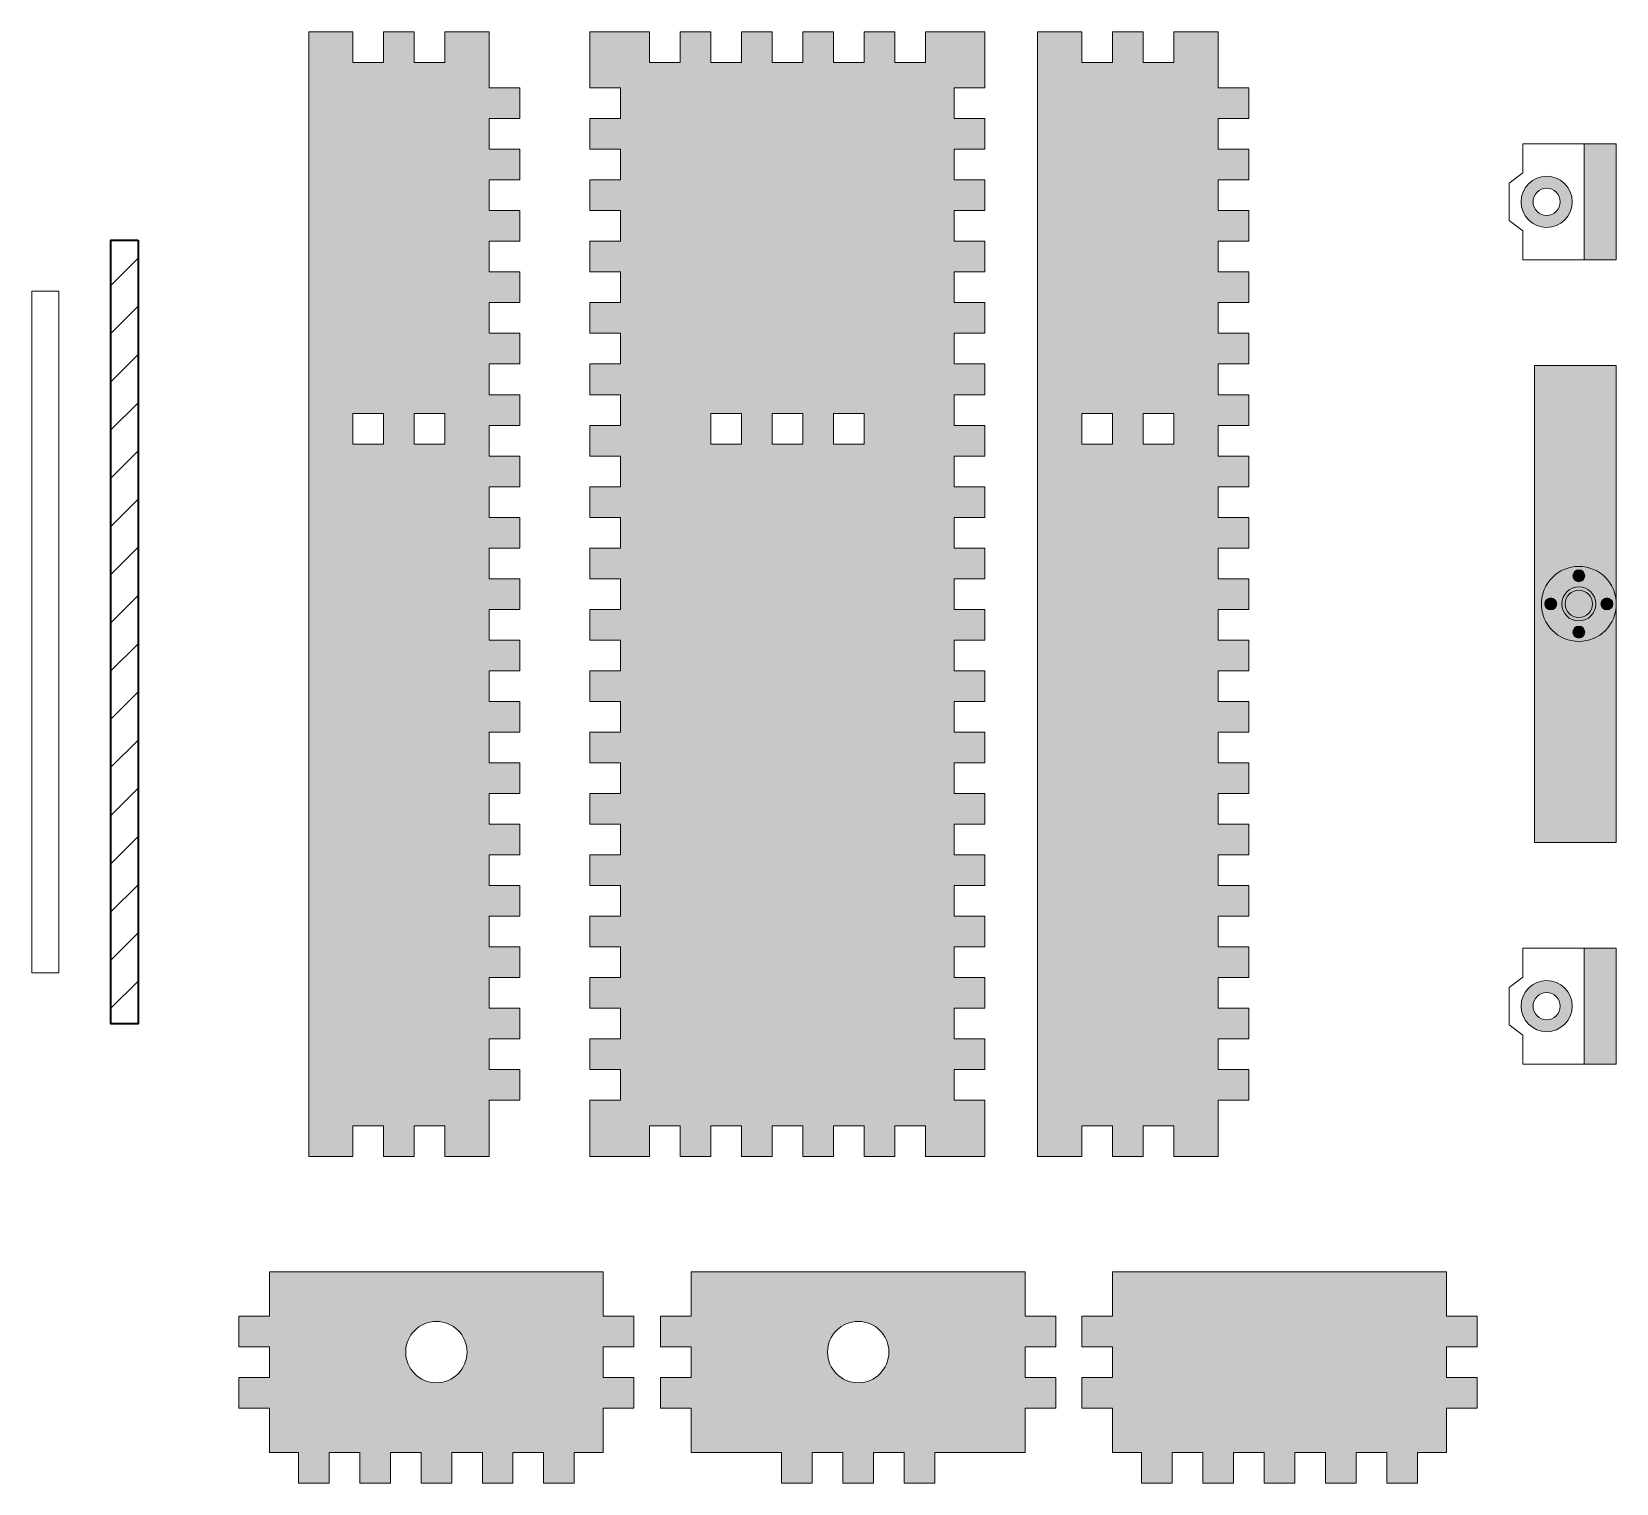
# Model space of a CAD drawing. Header units: inches. Extents: x 237 to 703, y -713 to -287.
import ezdxf

# ---------------------------------------------------------------- set-up
doc = ezdxf.new("R2010")
doc.units = ezdxf.units.IN
doc.header["$MEASUREMENT"] = 0
doc.layers.add('Layer 1', color=7, linetype='Continuous')

# ---------------------------------------------------------------- blocks, each defined once
blk = doc.blocks.new('block 3')
at = {"layer": 'Layer 1', "true_color": 0x939597}
h = blk.add_hatch(color=252, dxfattribs=at)
h.dxf.hatch_style = 2
h.paths.add_polyline_path([(702.63, -385.02), (702.63, -525.02), (678.63, -525.02), (678.63, -385.02)])
at = {"layer": 'Layer 1', "color": 250, "lineweight": 18, "true_color": 0x231f20}
blk.add_lwpolyline([(702.63, -385.02), (702.63, -525.02), (678.63, -525.02), (678.63, -385.02), (702.63, -385.02)], dxfattribs=at)
blk = doc.blocks.new('block 5')
at = {"layer": 'Layer 1', "true_color": 0xf1f1f2}
h = blk.add_hatch(color=7, dxfattribs=at)
h.dxf.hatch_style = 2
edge = h.paths.add_edge_path()
edge.add_spline(control_points=[(691.63, -445.02), (692.6, -445.02), (693.38, -445.81), (693.38, -446.77), (693.38, -447.74), (692.6, -448.52), (691.63, -448.52), (690.66, -448.52), (689.88, -447.74), (689.88, -446.77), (689.88, -445.81), (690.66, -445.02), (691.63, -445.02)], knot_values=[0, 0, 0, 0, 1, 1, 1, 2, 2, 2, 3, 3, 3, 4, 4, 4, 4], degree=3, periodic=1)
h = blk.add_hatch(color=7, dxfattribs=at)
h.dxf.hatch_style = 2
edge = h.paths.add_edge_path()
edge.add_spline(control_points=[(685.13, -455.02), (685.13, -455.99), (684.35, -456.77), (683.38, -456.77), (682.41, -456.77), (681.63, -455.99), (681.63, -455.02), (681.63, -454.06), (682.41, -453.27), (683.38, -453.27), (684.35, -453.27), (685.13, -454.06), (685.13, -455.02)], knot_values=[0, 0, 0, 0, 1, 1, 1, 2, 2, 2, 3, 3, 3, 4, 4, 4, 4], degree=3, periodic=1)
h = blk.add_hatch(color=7, dxfattribs=at)
h.dxf.hatch_style = 2
edge = h.paths.add_edge_path()
edge.add_spline(control_points=[(701.63, -455.02), (701.63, -455.99), (700.85, -456.77), (699.88, -456.77), (698.91, -456.77), (698.13, -455.99), (698.13, -455.02), (698.13, -454.06), (698.91, -453.27), (699.88, -453.27), (700.85, -453.27), (701.63, -454.06), (701.63, -455.02)], knot_values=[0, 0, 0, 0, 1, 1, 1, 2, 2, 2, 3, 3, 3, 4, 4, 4, 4], degree=3, periodic=1)
h = blk.add_hatch(color=7, dxfattribs=at)
h.dxf.hatch_style = 2
edge = h.paths.add_edge_path()
edge.add_spline(control_points=[(691.63, -461.52), (692.6, -461.52), (693.38, -462.31), (693.38, -463.27), (693.38, -464.24), (692.6, -465.02), (691.63, -465.02), (690.66, -465.02), (689.88, -464.24), (689.88, -463.27), (689.88, -462.31), (690.66, -461.52), (691.63, -461.52)], knot_values=[0, 0, 0, 0, 1, 1, 1, 2, 2, 2, 3, 3, 3, 4, 4, 4, 4], degree=3, periodic=1)
at = {"layer": 'Layer 1', "color": 250, "lineweight": 18, "true_color": 0x231f20}
for points in [[(691.63, -445.02), (692.6, -445.02), (693.38, -445.81), (693.38, -446.77), (693.38, -447.74), (692.6, -448.52), (691.63, -448.52), (690.66, -448.52), (689.88, -447.74), (689.88, -446.77), (689.88, -445.81), (690.66, -445.02), (691.63, -445.02)], [(685.13, -455.02), (685.13, -455.99), (684.35, -456.77), (683.38, -456.77), (682.41, -456.77), (681.63, -455.99), (681.63, -455.02), (681.63, -454.06), (682.41, -453.27), (683.38, -453.27), (684.35, -453.27), (685.13, -454.06), (685.13, -455.02)], [(701.63, -455.02), (701.63, -455.99), (700.85, -456.77), (699.88, -456.77), (698.91, -456.77), (698.13, -455.99), (698.13, -455.02), (698.13, -454.06), (698.91, -453.27), (699.88, -453.27), (700.85, -453.27), (701.63, -454.06), (701.63, -455.02)], [(691.63, -461.52), (692.6, -461.52), (693.38, -462.31), (693.38, -463.27), (693.38, -464.24), (692.6, -465.02), (691.63, -465.02), (690.66, -465.02), (689.88, -464.24), (689.88, -463.27), (689.88, -462.31), (690.66, -461.52), (691.63, -461.52)]]:
    blk.add_open_spline(points, degree=3, knots=[0, 0, 0, 0, 1, 1, 1, 2, 2, 2, 3, 3, 3, 4, 4, 4, 4], dxfattribs=at)
blk = doc.blocks.new('block 4')
at = {"layer": 'Layer 1', "true_color": 0xf1f1f2}
h = blk.add_hatch(color=7, dxfattribs=at)
h.dxf.hatch_style = 2
edge = h.paths.add_edge_path()
edge.add_spline(control_points=[(702.63, -455.02), (702.63, -461.1), (697.71, -466.02), (691.63, -466.02), (685.56, -466.02), (680.63, -461.1), (680.63, -455.02), (680.63, -448.95), (685.56, -444.02), (691.63, -444.02), (697.71, -444.02), (702.63, -448.95), (702.63, -455.02)], knot_values=[0, 0, 0, 0, 1, 1, 1, 2, 2, 2, 3, 3, 3, 4, 4, 4, 4], degree=3, periodic=1)
h = blk.add_hatch(color=7, dxfattribs=at)
h.dxf.hatch_style = 2
edge = h.paths.add_edge_path()
edge.add_spline(control_points=[(696.63, -455.02), (696.63, -457.78), (694.39, -460.02), (691.63, -460.02), (688.87, -460.02), (686.63, -457.78), (686.63, -455.02), (686.63, -452.26), (688.87, -450.02), (691.63, -450.02), (694.39, -450.02), (696.63, -452.26), (696.63, -455.02)], knot_values=[0, 0, 0, 0, 1, 1, 1, 2, 2, 2, 3, 3, 3, 4, 4, 4, 4], degree=3, periodic=1)
h = blk.add_hatch(color=7, dxfattribs=at)
h.dxf.hatch_style = 2
edge = h.paths.add_edge_path()
edge.add_spline(control_points=[(695.63, -455.02), (695.63, -457.23), (693.84, -459.02), (691.63, -459.02), (689.42, -459.02), (687.63, -457.23), (687.63, -455.02), (687.63, -452.81), (689.42, -451.02), (691.63, -451.02), (693.84, -451.02), (695.63, -452.81), (695.63, -455.02)], knot_values=[0, 0, 0, 0, 1, 1, 1, 2, 2, 2, 3, 3, 3, 4, 4, 4, 4], degree=3, periodic=1)
at = {"layer": 'Layer 1', "color": 250, "lineweight": 18, "true_color": 0x231f20}
for points in [[(702.63, -455.02), (702.63, -461.1), (697.71, -466.02), (691.63, -466.02), (685.56, -466.02), (680.63, -461.1), (680.63, -455.02), (680.63, -448.95), (685.56, -444.02), (691.63, -444.02), (697.71, -444.02), (702.63, -448.95), (702.63, -455.02)], [(696.63, -455.02), (696.63, -457.78), (694.39, -460.02), (691.63, -460.02), (688.87, -460.02), (686.63, -457.78), (686.63, -455.02), (686.63, -452.26), (688.87, -450.02), (691.63, -450.02), (694.39, -450.02), (696.63, -452.26), (696.63, -455.02)], [(695.63, -455.02), (695.63, -457.23), (693.84, -459.02), (691.63, -459.02), (689.42, -459.02), (687.63, -457.23), (687.63, -455.02), (687.63, -452.81), (689.42, -451.02), (691.63, -451.02), (693.84, -451.02), (695.63, -452.81), (695.63, -455.02)]]:
    blk.add_open_spline(points, degree=3, knots=[0, 0, 0, 0, 1, 1, 1, 2, 2, 2, 3, 3, 3, 4, 4, 4, 4], dxfattribs=at)
at = {"layer": 'Layer 1'}
blk.add_blockref('block 5', (0, 0), dxfattribs=at)
blk = doc.blocks.new('block 2')
at = {"layer": 'Layer 1'}
for name in ['block 3', 'block 4']:
    blk.add_blockref(name, (0, 0), dxfattribs=at)
blk = doc.blocks.new('block 6')
at = {"layer": 'Layer 1', "true_color": 0x231f20}
h = blk.add_hatch(color=250, dxfattribs=at)
h.dxf.hatch_style = 2
edge = h.paths.add_edge_path()
edge.add_spline(control_points=[(674.68, -337.03), (674.68, -341.17), (678.04, -344.53), (682.18, -344.53), (686.32, -344.53), (689.68, -341.17), (689.68, -337.03), (689.68, -332.89), (686.32, -329.53), (682.18, -329.53), (678.04, -329.53), (674.68, -332.89), (674.68, -337.03)], knot_values=[0, 0, 0, 0, 1, 1, 1, 2, 2, 2, 3, 3, 3, 4, 4, 4, 4], degree=3, periodic=1)
edge = h.paths.add_edge_path()
edge.add_spline(control_points=[(686.18, -337.03), (686.18, -339.24), (684.39, -341.03), (682.18, -341.03), (679.97, -341.03), (678.18, -339.24), (678.18, -337.03), (678.18, -334.82), (679.97, -333.03), (682.18, -333.03), (684.39, -333.03), (686.18, -334.82), (686.18, -337.03)], knot_values=[0, 0, 0, 0, 1, 1, 1, 2, 2, 2, 3, 3, 3, 4, 4, 4, 4], degree=3, periodic=1)
at = {"layer": 'Layer 1', "color": 250, "lineweight": 18, "true_color": 0x231f20}
blk.add_lwpolyline([(675.18, -328.53), (671.18, -331.53), (671.18, -342.53), (675.18, -345.53), (675.18, -354.03), (693.18, -354.03), (693.18, -345.53), (693.18, -328.53), (693.18, -320.03), (675.18, -320.03), (675.18, -328.53)], dxfattribs=at)
for points in [[(674.68, -337.03), (674.68, -341.17), (678.04, -344.53), (682.18, -344.53), (686.32, -344.53), (689.68, -341.17), (689.68, -337.03), (689.68, -332.89), (686.32, -329.53), (682.18, -329.53), (678.04, -329.53), (674.68, -332.89), (674.68, -337.03)], [(686.18, -337.03), (686.18, -339.24), (684.39, -341.03), (682.18, -341.03), (679.97, -341.03), (678.18, -339.24), (678.18, -337.03), (678.18, -334.82), (679.97, -333.03), (682.18, -333.03), (684.39, -333.03), (686.18, -334.82), (686.18, -337.03)]]:
    blk.add_open_spline(points, degree=3, knots=[0, 0, 0, 0, 1, 1, 1, 2, 2, 2, 3, 3, 3, 4, 4, 4, 4], dxfattribs=at)
blk = doc.blocks.new('block 7')
at = {"layer": 'Layer 1', "true_color": 0x231f20}
h = blk.add_hatch(color=250, dxfattribs=at)
h.dxf.hatch_style = 2
edge = h.paths.add_edge_path()
edge.add_spline(control_points=[(674.68, -573.04), (674.68, -577.18), (678.04, -580.54), (682.18, -580.54), (686.32, -580.54), (689.68, -577.18), (689.68, -573.04), (689.68, -568.89), (686.32, -565.54), (682.18, -565.54), (678.04, -565.54), (674.68, -568.89), (674.68, -573.04)], knot_values=[0, 0, 0, 0, 1, 1, 1, 2, 2, 2, 3, 3, 3, 4, 4, 4, 4], degree=3, periodic=1)
edge = h.paths.add_edge_path()
edge.add_spline(control_points=[(686.18, -573.04), (686.18, -575.25), (684.39, -577.04), (682.18, -577.04), (679.97, -577.04), (678.18, -575.25), (678.18, -573.04), (678.18, -570.83), (679.97, -569.04), (682.18, -569.04), (684.39, -569.04), (686.18, -570.83), (686.18, -573.04)], knot_values=[0, 0, 0, 0, 1, 1, 1, 2, 2, 2, 3, 3, 3, 4, 4, 4, 4], degree=3, periodic=1)
at = {"layer": 'Layer 1', "color": 250, "lineweight": 18, "true_color": 0x231f20}
blk.add_lwpolyline([(675.18, -564.54), (671.18, -567.54), (671.18, -578.54), (675.18, -581.54), (675.18, -590.04), (693.18, -590.04), (693.18, -581.54), (693.18, -564.54), (693.18, -556.04), (675.18, -556.04), (675.18, -564.54)], dxfattribs=at)
for points in [[(674.68, -573.04), (674.68, -577.18), (678.04, -580.54), (682.18, -580.54), (686.32, -580.54), (689.68, -577.18), (689.68, -573.04), (689.68, -568.89), (686.32, -565.54), (682.18, -565.54), (678.04, -565.54), (674.68, -568.89), (674.68, -573.04)], [(686.18, -573.04), (686.18, -575.25), (684.39, -577.04), (682.18, -577.04), (679.97, -577.04), (678.18, -575.25), (678.18, -573.04), (678.18, -570.83), (679.97, -569.04), (682.18, -569.04), (684.39, -569.04), (686.18, -570.83), (686.18, -573.04)]]:
    blk.add_open_spline(points, degree=3, knots=[0, 0, 0, 0, 1, 1, 1, 2, 2, 2, 3, 3, 3, 4, 4, 4, 4], dxfattribs=at)

msp = doc.modelspace()

# ---------------------------------------------------------------- hatches: boundary and pattern name
at = {"layer": 'Layer 1', "true_color": 0x939597}
h = msp.add_hatch(color=252, dxfattribs=at)
h.dxf.hatch_style = 2
h.paths.add_polyline_path([(380.76, -312.62), (380.76, -303.62), (371.76, -303.62), (371.76, -287.12), (358.76, -287.12), (358.76, -296.12), (349.76, -296.12), (349.76, -287.12), (340.76, -287.12), (340.76, -296.12), (331.76, -296.12), (331.76, -287.12), (318.76, -287.12), (318.76, -617.12), (331.76, -617.12), (331.76, -608.12), (340.76, -608.12), (340.76, -617.12), (349.76, -617.12), (349.76, -608.12), (358.76, -608.12), (358.76, -617.12), (371.76, -617.12), (371.76, -600.62), (380.76, -600.62), (380.76, -591.62), (371.76, -591.62), (371.76, -582.62), (380.76, -582.62), (380.76, -573.62), (371.76, -573.62), (371.76, -564.62), (380.76, -564.62), (380.76, -555.62), (371.76, -555.62), (371.76, -546.62), (380.76, -546.62), (380.76, -537.62), (371.76, -537.62), (371.76, -528.62), (380.76, -528.62), (380.76, -519.62), (371.76, -519.62), (371.76, -510.62), (380.76, -510.62), (380.76, -501.62), (371.76, -501.62), (371.76, -492.62), (380.76, -492.62), (380.76, -483.62), (371.76, -483.62), (371.76, -474.62), (380.76, -474.62), (380.76, -465.62), (371.76, -465.62), (371.76, -456.62), (380.76, -456.62), (380.76, -447.62), (371.76, -447.62), (371.76, -438.62), (380.76, -438.62), (380.76, -429.62), (371.76, -429.62), (371.76, -420.62), (380.76, -420.62), (380.76, -411.62), (371.76, -411.62), (371.76, -402.62), (380.76, -402.62), (380.76, -393.62), (371.76, -393.62), (371.76, -384.62), (380.76, -384.62), (380.76, -375.62), (371.76, -375.62), (371.76, -366.62), (380.76, -366.62), (380.76, -357.62), (371.76, -357.62), (371.76, -348.62), (380.76, -348.62), (380.76, -339.62), (371.76, -339.62), (371.76, -330.62), (380.76, -330.62), (380.76, -321.62), (371.76, -321.62), (371.76, -312.62)])
h.paths.add_polyline_path([(340.76, -408.11), (331.76, -408.11), (331.76, -399.11), (340.76, -399.11)])
h.paths.add_polyline_path([(358.76, -408.11), (349.76, -408.11), (349.76, -399.11), (358.76, -399.11)])
h = msp.add_hatch(color=252, dxfattribs=at)
h.dxf.hatch_style = 2
h.paths.add_polyline_path([(517.3, -303.62), (517.3, -287.12), (499.8, -287.12), (499.8, -296.12), (490.8, -296.12), (490.8, -287.12), (481.8, -287.12), (481.8, -296.12), (472.8, -296.12), (472.8, -287.12), (463.8, -287.12), (463.8, -296.12), (454.8, -296.12), (454.8, -287.12), (445.8, -287.12), (445.8, -296.12), (436.8, -296.12), (436.8, -287.12), (427.8, -287.12), (427.8, -296.12), (418.8, -296.12), (418.8, -287.12), (401.3, -287.12), (401.3, -303.62), (410.3, -303.62), (410.3, -312.62), (401.3, -312.62), (401.3, -321.62), (410.3, -321.62), (410.3, -330.62), (401.3, -330.62), (401.3, -339.62), (410.3, -339.62), (410.3, -348.62), (401.3, -348.62), (401.3, -357.62), (410.3, -357.62), (410.3, -366.62), (401.3, -366.62), (401.3, -375.62), (410.3, -375.62), (410.3, -384.62), (401.3, -384.62), (401.3, -393.62), (410.3, -393.62), (410.3, -402.62), (401.3, -402.62), (401.3, -411.62), (410.3, -411.62), (410.3, -420.62), (401.3, -420.62), (401.3, -429.62), (410.3, -429.62), (410.3, -438.62), (401.3, -438.62), (401.3, -447.62), (410.3, -447.62), (410.3, -456.62), (401.3, -456.62), (401.3, -465.62), (410.3, -465.62), (410.3, -474.62), (401.3, -474.62), (401.3, -483.62), (410.3, -483.62), (410.3, -492.62), (401.3, -492.62), (401.3, -501.62), (410.3, -501.62), (410.3, -510.62), (401.3, -510.62), (401.3, -519.62), (410.3, -519.62), (410.3, -528.62), (401.3, -528.62), (401.3, -537.62), (410.3, -537.62), (410.3, -546.62), (401.3, -546.62), (401.3, -555.62), (410.3, -555.62), (410.3, -564.62), (401.3, -564.62), (401.3, -573.62), (410.3, -573.62), (410.3, -582.62), (401.3, -582.62), (401.3, -591.62), (410.3, -591.62), (410.3, -600.62), (401.3, -600.62), (401.3, -617.12), (418.8, -617.12), (418.8, -608.12), (427.8, -608.12), (427.8, -617.12), (436.8, -617.12), (436.8, -608.12), (445.8, -608.12), (445.8, -617.12), (454.8, -617.12), (454.8, -608.12), (463.8, -608.12), (463.8, -617.12), (472.8, -617.12), (472.8, -608.12), (481.8, -608.12), (481.8, -617.12), (490.8, -617.12), (490.8, -608.12), (499.8, -608.12), (499.8, -617.12), (517.3, -617.12), (517.3, -600.62), (508.3, -600.62), (508.3, -591.62), (517.3, -591.62), (517.3, -582.62), (508.3, -582.62), (508.3, -573.62), (517.3, -573.62), (517.3, -564.62), (508.3, -564.62), (508.3, -555.62), (517.3, -555.62), (517.3, -546.62), (508.3, -546.62), (508.3, -537.62), (517.3, -537.62), (517.3, -528.62), (508.3, -528.62), (508.3, -519.62), (517.3, -519.62), (517.3, -510.62), (508.3, -510.62), (508.3, -501.62), (517.3, -501.62), (517.3, -492.62), (508.3, -492.62), (508.3, -483.62), (517.3, -483.62), (517.3, -474.62), (508.3, -474.62), (508.3, -465.62), (517.3, -465.62), (517.3, -456.62), (508.3, -456.62), (508.3, -447.62), (517.3, -447.62), (517.3, -438.62), (508.3, -438.62), (508.3, -429.62), (517.3, -429.62), (517.3, -420.62), (508.3, -420.62), (508.3, -411.62), (517.3, -411.62), (517.3, -402.62), (508.3, -402.62), (508.3, -393.62), (517.3, -393.62), (517.3, -384.62), (508.3, -384.62), (508.3, -375.62), (517.3, -375.62), (517.3, -366.62), (508.3, -366.62), (508.3, -357.62), (517.3, -357.62), (517.3, -348.62), (508.3, -348.62), (508.3, -339.62), (517.3, -339.62), (517.3, -330.62), (508.3, -330.62), (508.3, -321.62), (517.3, -321.62), (517.3, -312.62), (508.3, -312.62), (508.3, -303.62)])
h.paths.add_polyline_path([(445.8, -408.11), (436.8, -408.11), (436.8, -399.11), (445.8, -399.11)])
h.paths.add_polyline_path([(463.8, -408.11), (454.8, -408.11), (454.8, -399.11), (463.8, -399.11)])
h.paths.add_polyline_path([(481.8, -408.11), (472.8, -408.11), (472.8, -399.11), (481.8, -399.11)])
h = msp.add_hatch(color=252, dxfattribs=at)
h.dxf.hatch_style = 2
h.paths.add_polyline_path([(594.76, -312.62), (594.76, -303.62), (585.76, -303.62), (585.76, -287.12), (572.76, -287.12), (572.76, -296.12), (563.76, -296.12), (563.76, -287.12), (554.76, -287.12), (554.76, -296.12), (545.76, -296.12), (545.76, -287.12), (532.76, -287.12), (532.76, -617.12), (545.76, -617.12), (545.76, -608.12), (554.76, -608.12), (554.76, -617.12), (563.76, -617.12), (563.76, -608.12), (572.76, -608.12), (572.76, -617.12), (585.76, -617.12), (585.76, -600.62), (594.76, -600.62), (594.76, -591.62), (585.76, -591.62), (585.76, -582.62), (594.76, -582.62), (594.76, -573.62), (585.76, -573.62), (585.76, -564.62), (594.76, -564.62), (594.76, -555.62), (585.76, -555.62), (585.76, -546.62), (594.76, -546.62), (594.76, -537.62), (585.76, -537.62), (585.76, -528.62), (594.76, -528.62), (594.76, -519.62), (585.76, -519.62), (585.76, -510.62), (594.76, -510.62), (594.76, -501.62), (585.76, -501.62), (585.76, -492.62), (594.76, -492.62), (594.76, -483.62), (585.76, -483.62), (585.76, -474.62), (594.76, -474.62), (594.76, -465.62), (585.76, -465.62), (585.76, -456.62), (594.76, -456.62), (594.76, -447.62), (585.76, -447.62), (585.76, -438.62), (594.76, -438.62), (594.76, -429.62), (585.76, -429.62), (585.76, -420.62), (594.76, -420.62), (594.76, -411.62), (585.76, -411.62), (585.76, -402.62), (594.76, -402.62), (594.76, -393.62), (585.76, -393.62), (585.76, -384.62), (594.76, -384.62), (594.76, -375.62), (585.76, -375.62), (585.76, -366.62), (594.76, -366.62), (594.76, -357.62), (585.76, -357.62), (585.76, -348.62), (594.76, -348.62), (594.76, -339.62), (585.76, -339.62), (585.76, -330.62), (594.76, -330.62), (594.76, -321.62), (585.76, -321.62), (585.76, -312.62)])
h.paths.add_polyline_path([(554.76, -408.11), (545.76, -408.11), (545.76, -399.11), (554.76, -399.11)])
h.paths.add_polyline_path([(572.76, -408.11), (563.76, -408.11), (563.76, -399.11), (572.76, -399.11)])
h = msp.add_hatch(color=252, dxfattribs=at)
h.dxf.hatch_style = 2
h.paths.add_polyline_path([(702.63, -320.03), (702.63, -354.03), (693.18, -354.03), (693.18, -320.03)])
at = {"layer": 'Layer 1', "true_color": 0x231f20}
h = msp.add_hatch(dxfattribs=at)
h.set_pattern_fill('AI_USER_DEFINED_HATCH', color=250, scale=10, angle=45, style=2, pattern_type=0)
h.set_pattern_definition([(45, (0, 0), (-7.07107, 7.07107), [])])
h.paths.add_polyline_path([(268.7, -348.27), (268.7, -578.27), (260.71, -578.27), (260.71, -348.27)])
at = {"layer": 'Layer 1', "true_color": 0x939597}
h = msp.add_hatch(color=252, dxfattribs=at)
h.dxf.hatch_style = 2
h.paths.add_polyline_path([(702.63, -556.04), (702.63, -590.04), (693.18, -590.04), (693.18, -556.04)])
h = msp.add_hatch(color=252, dxfattribs=at)
h.dxf.hatch_style = 2
h.paths.add_polyline_path([(414.24, -673.05), (414.24, -664.05), (405.24, -664.05), (405.24, -651.05), (307.24, -651.05), (307.24, -664.05), (298.24, -664.05), (298.24, -673.05), (307.24, -673.05), (307.24, -682.05), (298.24, -682.05), (298.24, -691.05), (307.24, -691.05), (307.24, -704.05), (315.74, -704.05), (315.74, -713.05), (324.74, -713.05), (324.74, -704.05), (333.74, -704.05), (333.74, -713.05), (342.74, -713.05), (342.74, -704.05), (351.74, -704.05), (351.74, -713.05), (360.74, -713.05), (360.74, -704.05), (369.74, -704.05), (369.74, -713.05), (378.74, -713.05), (378.74, -704.05), (387.74, -704.05), (387.74, -713.05), (396.74, -713.05), (396.74, -704.05), (405.24, -704.05), (405.24, -691.05), (414.24, -691.05), (414.24, -682.05), (405.24, -682.05), (405.24, -673.05)])
edge = h.paths.add_edge_path()
edge.add_spline(control_points=[(356.24, -683.55), (351.27, -683.55), (347.24, -679.52), (347.24, -674.55), (347.24, -669.58), (351.27, -665.55), (356.24, -665.55), (361.21, -665.55), (365.24, -669.58), (365.24, -674.55), (365.24, -679.52), (361.21, -683.55), (356.24, -683.55)], knot_values=[0, 0, 0, 0, 1, 1, 1, 2, 2, 2, 3, 3, 3, 4, 4, 4, 4], degree=3, periodic=1)
h = msp.add_hatch(color=252, dxfattribs=at)
h.dxf.hatch_style = 2
h.paths.add_polyline_path([(538.09, -673.05), (538.09, -664.05), (529.09, -664.05), (529.09, -651.05), (431.09, -651.05), (431.09, -664.05), (422.09, -664.05), (422.09, -673.05), (431.09, -673.05), (431.09, -682.05), (422.09, -682.05), (422.09, -691.05), (431.09, -691.05), (431.09, -704.05), (439.59, -704.05), (448.59, -704.05), (457.59, -704.05), (457.59, -713.05), (466.59, -713.05), (466.59, -704.05), (475.59, -704.05), (475.59, -713.05), (484.59, -713.05), (484.59, -704.05), (493.59, -704.05), (493.59, -713.05), (502.59, -713.05), (502.59, -704.05), (511.59, -704.05), (520.59, -704.05), (529.09, -704.05), (529.09, -691.05), (538.09, -691.05), (538.09, -682.05), (529.09, -682.05), (529.09, -673.05)])
edge = h.paths.add_edge_path()
edge.add_spline(control_points=[(480.09, -683.55), (475.12, -683.55), (471.09, -679.52), (471.09, -674.55), (471.09, -669.58), (475.12, -665.55), (480.09, -665.55), (485.06, -665.55), (489.09, -669.58), (489.09, -674.55), (489.09, -679.52), (485.06, -683.55), (480.09, -683.55)], knot_values=[0, 0, 0, 0, 1, 1, 1, 2, 2, 2, 3, 3, 3, 4, 4, 4, 4], degree=3, periodic=1)
h = msp.add_hatch(color=252, dxfattribs=at)
h.dxf.hatch_style = 2
h.paths.add_polyline_path([(652.76, -651.05), (554.76, -651.05), (554.76, -664.05), (545.76, -664.05), (545.76, -673.05), (554.76, -673.05), (554.76, -682.05), (545.76, -682.05), (545.76, -691.05), (554.76, -691.05), (554.76, -704.05), (563.26, -704.05), (563.26, -713.05), (572.26, -713.05), (572.26, -704.05), (581.26, -704.05), (581.26, -713.05), (590.26, -713.05), (590.26, -704.05), (599.26, -704.05), (599.26, -713.05), (608.26, -713.05), (608.26, -704.05), (617.26, -704.05), (617.26, -713.05), (626.26, -713.05), (626.26, -704.05), (635.26, -704.05), (635.26, -713.05), (644.26, -713.05), (644.26, -704.05), (652.76, -704.05), (652.76, -691.05), (661.76, -691.05), (661.76, -682.05), (652.76, -682.05), (652.76, -673.05), (661.76, -673.05), (661.76, -664.05), (652.76, -664.05)])

# ---------------------------------------------------------------- linework, layer by layer
at = {"layer": 'Layer 1', "color": 250, "lineweight": 18, "true_color": 0x231f20}
for points in [[(380.76, -312.62), (380.76, -303.62), (371.76, -303.62), (371.76, -287.12), (358.76, -287.12), (358.76, -296.12), (349.76, -296.12), (349.76, -287.12), (340.76, -287.12), (340.76, -296.12), (331.76, -296.12), (331.76, -287.12), (318.76, -287.12), (318.76, -617.12), (331.76, -617.12), (331.76, -608.12), (340.76, -608.12), (340.76, -617.12), (349.76, -617.12), (349.76, -608.12), (358.76, -608.12), (358.76, -617.12), (371.76, -617.12), (371.76, -600.62), (380.76, -600.62), (380.76, -591.62), (371.76, -591.62), (371.76, -582.62), (380.76, -582.62), (380.76, -573.62), (371.76, -573.62), (371.76, -564.62), (380.76, -564.62), (380.76, -555.62), (371.76, -555.62), (371.76, -546.62), (380.76, -546.62), (380.76, -537.62), (371.76, -537.62), (371.76, -528.62), (380.76, -528.62), (380.76, -519.62), (371.76, -519.62), (371.76, -510.62), (380.76, -510.62), (380.76, -501.62), (371.76, -501.62), (371.76, -492.62), (380.76, -492.62), (380.76, -483.62), (371.76, -483.62), (371.76, -474.62), (380.76, -474.62), (380.76, -465.62), (371.76, -465.62), (371.76, -456.62), (380.76, -456.62), (380.76, -447.62), (371.76, -447.62), (371.76, -438.62), (380.76, -438.62), (380.76, -429.62), (371.76, -429.62), (371.76, -420.62), (380.76, -420.62), (380.76, -411.62), (371.76, -411.62), (371.76, -402.62), (380.76, -402.62), (380.76, -393.62), (371.76, -393.62), (371.76, -384.62), (380.76, -384.62), (380.76, -375.62), (371.76, -375.62), (371.76, -366.62), (380.76, -366.62), (380.76, -357.62), (371.76, -357.62), (371.76, -348.62), (380.76, -348.62), (380.76, -339.62), (371.76, -339.62), (371.76, -330.62), (380.76, -330.62), (380.76, -321.62), (371.76, -321.62), (371.76, -312.62), (380.76, -312.62)], [(517.3, -303.62), (517.3, -287.12), (499.8, -287.12), (499.8, -296.12), (490.8, -296.12), (490.8, -287.12), (481.8, -287.12), (481.8, -296.12), (472.8, -296.12), (472.8, -287.12), (463.8, -287.12), (463.8, -296.12), (454.8, -296.12), (454.8, -287.12), (445.8, -287.12), (445.8, -296.12), (436.8, -296.12), (436.8, -287.12), (427.8, -287.12), (427.8, -296.12), (418.8, -296.12), (418.8, -287.12), (401.3, -287.12), (401.3, -303.62), (410.3, -303.62), (410.3, -312.62), (401.3, -312.62), (401.3, -321.62), (410.3, -321.62), (410.3, -330.62), (401.3, -330.62), (401.3, -339.62), (410.3, -339.62), (410.3, -348.62), (401.3, -348.62), (401.3, -357.62), (410.3, -357.62), (410.3, -366.62), (401.3, -366.62), (401.3, -375.62), (410.3, -375.62), (410.3, -384.62), (401.3, -384.62), (401.3, -393.62), (410.3, -393.62), (410.3, -402.62), (401.3, -402.62), (401.3, -411.62), (410.3, -411.62), (410.3, -420.62), (401.3, -420.62), (401.3, -429.62), (410.3, -429.62), (410.3, -438.62), (401.3, -438.62), (401.3, -447.62), (410.3, -447.62), (410.3, -456.62), (401.3, -456.62), (401.3, -465.62), (410.3, -465.62), (410.3, -474.62), (401.3, -474.62), (401.3, -483.62), (410.3, -483.62), (410.3, -492.62), (401.3, -492.62), (401.3, -501.62), (410.3, -501.62), (410.3, -510.62), (401.3, -510.62), (401.3, -519.62), (410.3, -519.62), (410.3, -528.62), (401.3, -528.62), (401.3, -537.62), (410.3, -537.62), (410.3, -546.62), (401.3, -546.62), (401.3, -555.62), (410.3, -555.62), (410.3, -564.62), (401.3, -564.62), (401.3, -573.62), (410.3, -573.62), (410.3, -582.62), (401.3, -582.62), (401.3, -591.62), (410.3, -591.62), (410.3, -600.62), (401.3, -600.62), (401.3, -617.12), (418.8, -617.12), (418.8, -608.12), (427.8, -608.12), (427.8, -617.12), (436.8, -617.12), (436.8, -608.12), (445.8, -608.12), (445.8, -617.12), (454.8, -617.12), (454.8, -608.12), (463.8, -608.12), (463.8, -617.12), (472.8, -617.12), (472.8, -608.12), (481.8, -608.12), (481.8, -617.12), (490.8, -617.12), (490.8, -608.12), (499.8, -608.12), (499.8, -617.12), (517.3, -617.12), (517.3, -600.62), (508.3, -600.62), (508.3, -591.62), (517.3, -591.62), (517.3, -582.62), (508.3, -582.62), (508.3, -573.62), (517.3, -573.62), (517.3, -564.62), (508.3, -564.62), (508.3, -555.62), (517.3, -555.62), (517.3, -546.62), (508.3, -546.62), (508.3, -537.62), (517.3, -537.62), (517.3, -528.62), (508.3, -528.62), (508.3, -519.62), (517.3, -519.62), (517.3, -510.62), (508.3, -510.62), (508.3, -501.62), (517.3, -501.62), (517.3, -492.62), (508.3, -492.62), (508.3, -483.62), (517.3, -483.62), (517.3, -474.62), (508.3, -474.62), (508.3, -465.62), (517.3, -465.62), (517.3, -456.62), (508.3, -456.62), (508.3, -447.62), (517.3, -447.62), (517.3, -438.62), (508.3, -438.62), (508.3, -429.62), (517.3, -429.62), (517.3, -420.62), (508.3, -420.62), (508.3, -411.62), (517.3, -411.62), (517.3, -402.62), (508.3, -402.62), (508.3, -393.62), (517.3, -393.62), (517.3, -384.62), (508.3, -384.62), (508.3, -375.62), (517.3, -375.62), (517.3, -366.62), (508.3, -366.62), (508.3, -357.62), (517.3, -357.62), (517.3, -348.62), (508.3, -348.62), (508.3, -339.62), (517.3, -339.62), (517.3, -330.62), (508.3, -330.62), (508.3, -321.62), (517.3, -321.62), (517.3, -312.62), (508.3, -312.62), (508.3, -303.62), (517.3, -303.62)], [(594.76, -312.62), (594.76, -303.62), (585.76, -303.62), (585.76, -287.12), (572.76, -287.12), (572.76, -296.12), (563.76, -296.12), (563.76, -287.12), (554.76, -287.12), (554.76, -296.12), (545.76, -296.12), (545.76, -287.12), (532.76, -287.12), (532.76, -617.12), (545.76, -617.12), (545.76, -608.12), (554.76, -608.12), (554.76, -617.12), (563.76, -617.12), (563.76, -608.12), (572.76, -608.12), (572.76, -617.12), (585.76, -617.12), (585.76, -600.62), (594.76, -600.62), (594.76, -591.62), (585.76, -591.62), (585.76, -582.62), (594.76, -582.62), (594.76, -573.62), (585.76, -573.62), (585.76, -564.62), (594.76, -564.62), (594.76, -555.62), (585.76, -555.62), (585.76, -546.62), (594.76, -546.62), (594.76, -537.62), (585.76, -537.62), (585.76, -528.62), (594.76, -528.62), (594.76, -519.62), (585.76, -519.62), (585.76, -510.62), (594.76, -510.62), (594.76, -501.62), (585.76, -501.62), (585.76, -492.62), (594.76, -492.62), (594.76, -483.62), (585.76, -483.62), (585.76, -474.62), (594.76, -474.62), (594.76, -465.62), (585.76, -465.62), (585.76, -456.62), (594.76, -456.62), (594.76, -447.62), (585.76, -447.62), (585.76, -438.62), (594.76, -438.62), (594.76, -429.62), (585.76, -429.62), (585.76, -420.62), (594.76, -420.62), (594.76, -411.62), (585.76, -411.62), (585.76, -402.62), (594.76, -402.62), (594.76, -393.62), (585.76, -393.62), (585.76, -384.62), (594.76, -384.62), (594.76, -375.62), (585.76, -375.62), (585.76, -366.62), (594.76, -366.62), (594.76, -357.62), (585.76, -357.62), (585.76, -348.62), (594.76, -348.62), (594.76, -339.62), (585.76, -339.62), (585.76, -330.62), (594.76, -330.62), (594.76, -321.62), (585.76, -321.62), (585.76, -312.62), (594.76, -312.62)], [(702.63, -320.03), (702.63, -354.03), (693.18, -354.03), (693.18, -320.03), (702.63, -320.03)], [(245.45, -563.27), (237.45, -563.27), (237.45, -363.27), (245.45, -363.27), (245.45, -563.27)], [(340.76, -408.11), (331.76, -408.11), (331.76, -399.11), (340.76, -399.11), (340.76, -408.11)], [(358.76, -408.11), (349.76, -408.11), (349.76, -399.11), (358.76, -399.11), (358.76, -408.11)], [(445.8, -408.11), (436.8, -408.11), (436.8, -399.11), (445.8, -399.11), (445.8, -408.11)], [(463.8, -408.11), (454.8, -408.11), (454.8, -399.11), (463.8, -399.11), (463.8, -408.11)], [(481.8, -408.11), (472.8, -408.11), (472.8, -399.11), (481.8, -399.11), (481.8, -408.11)], [(554.76, -408.11), (545.76, -408.11), (545.76, -399.11), (554.76, -399.11), (554.76, -408.11)], [(572.76, -408.11), (563.76, -408.11), (563.76, -399.11), (572.76, -399.11), (572.76, -408.11)], [(702.63, -556.04), (702.63, -590.04), (693.18, -590.04), (693.18, -556.04), (702.63, -556.04)], [(414.24, -673.05), (414.24, -664.05), (405.24, -664.05), (405.24, -651.05), (307.24, -651.05), (307.24, -664.05), (298.24, -664.05), (298.24, -673.05), (307.24, -673.05), (307.24, -682.05), (298.24, -682.05), (298.24, -691.05), (307.24, -691.05), (307.24, -704.05), (315.74, -704.05), (315.74, -713.05), (324.74, -713.05), (324.74, -704.05), (333.74, -704.05), (333.74, -713.05), (342.74, -713.05), (342.74, -704.05), (351.74, -704.05), (351.74, -713.05), (360.74, -713.05), (360.74, -704.05), (369.74, -704.05), (369.74, -713.05), (378.74, -713.05), (378.74, -704.05), (387.74, -704.05), (387.74, -713.05), (396.74, -713.05), (396.74, -704.05), (405.24, -704.05), (405.24, -691.05), (414.24, -691.05), (414.24, -682.05), (405.24, -682.05), (405.24, -673.05), (414.24, -673.05)], [(538.09, -673.05), (538.09, -664.05), (529.09, -664.05), (529.09, -651.05), (431.09, -651.05), (431.09, -664.05), (422.09, -664.05), (422.09, -673.05), (431.09, -673.05), (431.09, -682.05), (422.09, -682.05), (422.09, -691.05), (431.09, -691.05), (431.09, -704.05), (439.59, -704.05), (448.59, -704.05), (457.59, -704.05), (457.59, -713.05), (466.59, -713.05), (466.59, -704.05), (475.59, -704.05), (475.59, -713.05), (484.59, -713.05), (484.59, -704.05), (493.59, -704.05), (493.59, -713.05), (502.59, -713.05), (502.59, -704.05), (511.59, -704.05), (520.59, -704.05), (529.09, -704.05), (529.09, -691.05), (538.09, -691.05), (538.09, -682.05), (529.09, -682.05), (529.09, -673.05), (538.09, -673.05)], [(652.76, -651.05), (554.76, -651.05), (554.76, -664.05), (545.76, -664.05), (545.76, -673.05), (554.76, -673.05), (554.76, -682.05), (545.76, -682.05), (545.76, -691.05), (554.76, -691.05), (554.76, -704.05), (563.26, -704.05), (563.26, -713.05), (572.26, -713.05), (572.26, -704.05), (581.26, -704.05), (581.26, -713.05), (590.26, -713.05), (590.26, -704.05), (599.26, -704.05), (599.26, -713.05), (608.26, -713.05), (608.26, -704.05), (617.26, -704.05), (617.26, -713.05), (626.26, -713.05), (626.26, -704.05), (635.26, -704.05), (635.26, -713.05), (644.26, -713.05), (644.26, -704.05), (652.76, -704.05), (652.76, -691.05), (661.76, -691.05), (661.76, -682.05), (652.76, -682.05), (652.76, -673.05), (661.76, -673.05), (661.76, -664.05), (652.76, -664.05), (652.76, -651.05)]]:
    msp.add_lwpolyline(points, dxfattribs=at)
at = {"layer": 'Layer 1', "color": 250, "lineweight": 35, "true_color": 0x231f20}
msp.add_lwpolyline([(268.7, -348.27), (268.7, -578.27), (260.71, -578.27), (260.71, -348.27), (268.7, -348.27)], dxfattribs=at)
at = {"layer": 'Layer 1', "color": 250, "lineweight": 18, "true_color": 0x231f20}
for points in [[(356.24, -683.55), (351.27, -683.55), (347.24, -679.52), (347.24, -674.55), (347.24, -669.58), (351.27, -665.55), (356.24, -665.55), (361.21, -665.55), (365.24, -669.58), (365.24, -674.55), (365.24, -679.52), (361.21, -683.55), (356.24, -683.55)], [(480.09, -683.55), (475.12, -683.55), (471.09, -679.52), (471.09, -674.55), (471.09, -669.58), (475.12, -665.55), (480.09, -665.55), (485.06, -665.55), (489.09, -669.58), (489.09, -674.55), (489.09, -679.52), (485.06, -683.55), (480.09, -683.55)]]:
    msp.add_open_spline(points, degree=3, knots=[0, 0, 0, 0, 1, 1, 1, 2, 2, 2, 3, 3, 3, 4, 4, 4, 4], dxfattribs=at)

# ---------------------------------------------------------------- block references
at = {"layer": 'Layer 1'}
for name in ['block 6', 'block 2', 'block 7']:
    msp.add_blockref(name, (0, 0), dxfattribs=at)

doc.saveas('drawing.dxf')
